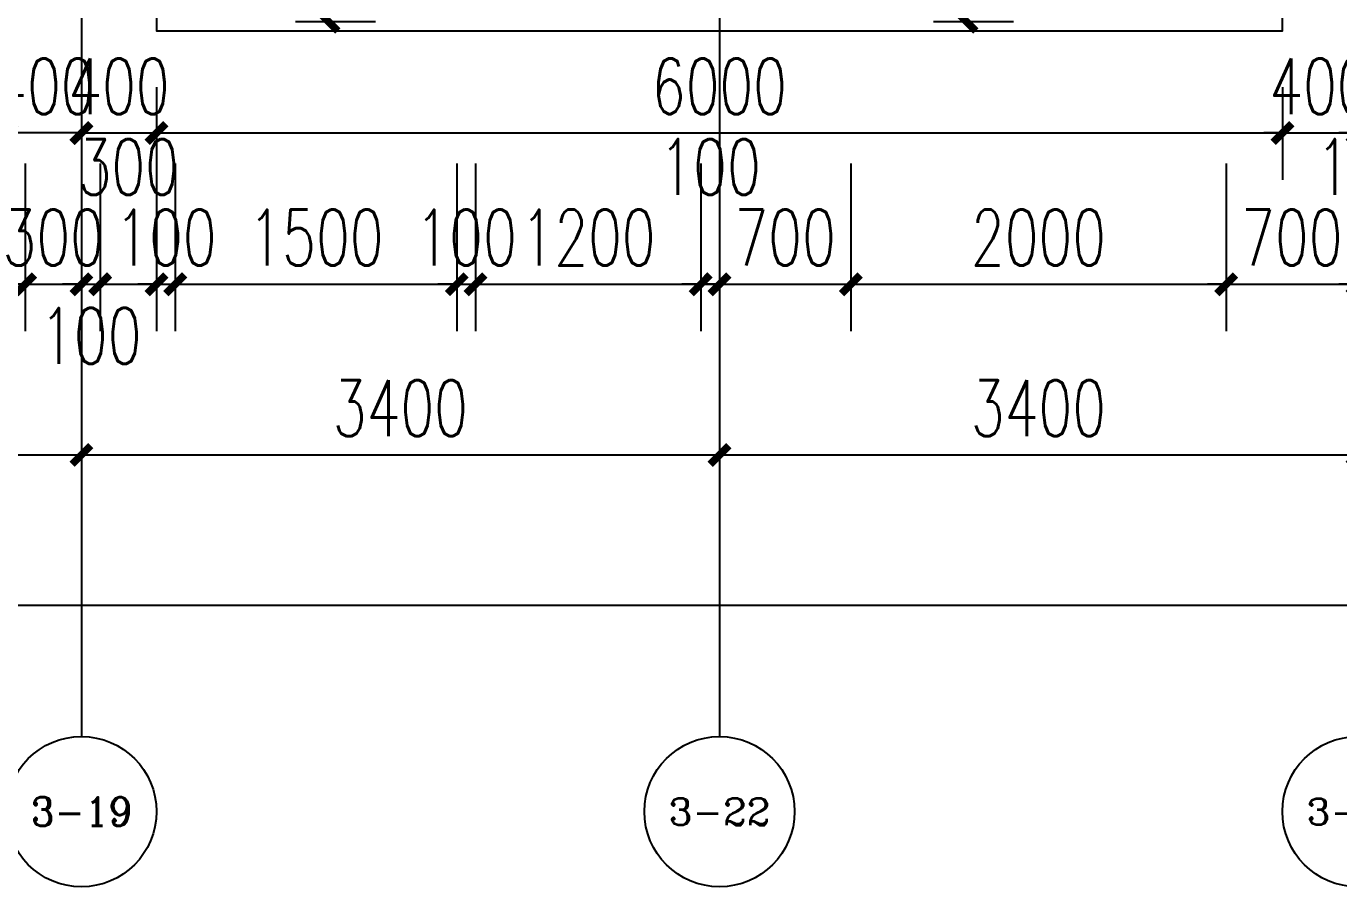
# Model space of a CAD drawing. Extents: x -59851 to 653804, y -249523 to 437614.
# Drawn here: x -10408 to -3414, y 130380 to 134963 of the extents above; entities that cross this region are included whole.
import ezdxf
from ezdxf.enums import TextEntityAlignment as Align

# ---------------------------------------------------------------- set-up
doc = ezdxf.new("R2010")
doc.units = 0
doc.header["$LTSCALE"] = 1000
doc.header["$MEASUREMENT"] = 0
for name, color, linetype in [('A-第三道尺寸线', 105, 'Continuous'), ('A-雨棚', 153, 'Continuous'), ('AXIS', 3, 'Continuous'), ('AXIS_TEXT', 7, 'Continuous')]:
    doc.layers.add(name, color=color, linetype=linetype)
doc.styles.add('_TCH_AXIS', font='COMPLEX', dxfattribs={"bigfont": 'GBCBIG'})
doc.styles.add('_TCH_DIM_T3', font='SIMPLEX.shx', dxfattribs={"width": 0.705882, "bigfont": 'GBCBIG.shx'})
doc.styles.add('COMPLEX', font='COMPLEX')
doc.dimstyles.new('_TCH_ARCH&&100', dxfattribs={"dimtxt": 297.5, "dimasz": 100, "dimexe": 250, "dimexo": 300, "dimgap": 100, "dimtad": 1, "dimdec": 0, "dimzin": 0, "dimdsep": 46, "dimtxsty": '_TCH_DIM_T3', "dimblk": 'ARCHTICK', "dimcen": 0.09, "dimclrt": 7, "dimazin": 2, "dimtfac": 1, "dimtdec": 0, "dimtix": 1, "dimtmove": 2, "dimatfit": 3, "dimfxl": 0, "dimtolj": 1, "dimtzin": 0, "dimarcsym": 0})

# ---------------------------------------------------------------- blocks, each defined once
blk = doc.blocks.new('_ArchTick')
at = {"color": 0, "linetype": 'ByBlock', "const_width": 0.4}
blk.add_lwpolyline([(-0.5, -0.5), (0.5, 0.5)], dxfattribs=at)
blk = doc.blocks.new('*D1555')
at = {"layer": 'A-第三道尺寸线', "color": 0, "lineweight": -2, "transparency": 16777216}
for p, q in [((-5572.4, 135988.3), (-5147.1, 135988.3)), ((-5397.1, 134988.3), (-5397.1, 135988.3)), ((-5572.4, 134988.3), (-5147.1, 134988.3))]:
    blk.add_line(p, q, dxfattribs=at)
at = {"layer": 'Defpoints', "color": 0, "transparency": 16777216}
for p in [(-5872.4, 135988.3), (-5397.1, 135988.3), (-5872.4, 134988.3)]:
    blk.add_point(p, dxfattribs=at)
at = {"layer": 'A-第三道尺寸线', "color": 0, "lineweight": -2, "transparency": 16777216, "xscale": 100, "yscale": 100, "zscale": 100}
for p, rotation in [((-5397.1, 135988.3), 90), ((-5397.1, 134988.3), 270)]:
    blk.add_blockref('_ArchTick', p, dxfattribs=dict(at, rotation=rotation))
at = {"layer": 'A-第三道尺寸线', "color": 7, "transparency": 16777216, "insert": (-5645.8, 135488.3), "char_height": 297.5, "attachment_point": 5, "rotation": 90, "style": '_TCH_DIM_T3'}
blk.add_mtext('\\A1;1000', dxfattribs=at)
blk = doc.blocks.new('*D1556')
at = {"layer": 'A-第三道尺寸线', "color": 0, "lineweight": -2, "transparency": 16777216}
for p, q in [((-8972.4, 135988.3), (-8547.1, 135988.3)), ((-8797.1, 134988.3), (-8797.1, 135988.3)), ((-8972.4, 134988.3), (-8547.1, 134988.3))]:
    blk.add_line(p, q, dxfattribs=at)
at = {"layer": 'Defpoints', "color": 0, "transparency": 16777216}
for p in [(-9272.4, 135988.3), (-8797.1, 135988.3), (-9272.4, 134988.3)]:
    blk.add_point(p, dxfattribs=at)
at = {"layer": 'A-第三道尺寸线', "color": 0, "lineweight": -2, "transparency": 16777216, "xscale": 100, "yscale": 100, "zscale": 100}
for p, rotation in [((-8797.1, 135988.3), 90), ((-8797.1, 134988.3), 270)]:
    blk.add_blockref('_ArchTick', p, dxfattribs=dict(at, rotation=rotation))
at = {"layer": 'A-第三道尺寸线', "color": 7, "transparency": 16777216, "insert": (-9045.8, 135488.3), "char_height": 297.5, "attachment_point": 5, "rotation": 90, "style": '_TCH_DIM_T3'}
blk.add_mtext('\\A1;1000', dxfattribs=at)
blk = doc.blocks.new('*D1565')
at = {"layer": 'A-第三道尺寸线', "color": 0, "lineweight": -2, "transparency": 16777216}
for p, q in [((-10113.7, 134638.3), (-10113.7, 134144.9)), ((-9713.7, 134638.3), (-9713.7, 134144.9)), ((-10113.7, 134394.9), (-10213.7, 134394.9)), ((-10113.7, 134394.9), (-9713.7, 134394.9)), ((-9713.7, 134394.9), (-9613.7, 134394.9))]:
    blk.add_line(p, q, dxfattribs=at)
at = {"layer": 'Defpoints', "color": 0, "transparency": 16777216}
for p in [(-10113.7, 134938.3), (-9713.7, 134938.3), (-9713.7, 134394.9)]:
    blk.add_point(p, dxfattribs=at)
at = {"layer": 'A-第三道尺寸线', "color": 0, "lineweight": -2, "transparency": 16777216, "xscale": 100, "yscale": 100, "zscale": 100}
blk.add_blockref('_ArchTick', (-10113.7, 134394.9), dxfattribs=at)
at = {"layer": 'A-第三道尺寸线', "color": 0, "lineweight": -2, "transparency": 16777216, "xscale": 100, "yscale": 100, "zscale": 100, "rotation": 180}
blk.add_blockref('_ArchTick', (-9713.7, 134394.9), dxfattribs=at)
at = {"layer": 'A-第三道尺寸线', "color": 7, "transparency": 16777216, "insert": (-9913.7, 134643.6), "char_height": 297.5, "attachment_point": 5, "style": '_TCH_DIM_T3'}
blk.add_mtext('\\A1;400', dxfattribs=at)
blk = doc.blocks.new('*D1566')
at = {"layer": 'A-第三道尺寸线', "color": 0, "lineweight": -2, "transparency": 16777216}
for p, q in [((-9713.7, 134638.3), (-9713.7, 134144.9)), ((-3713.7, 134638.3), (-3713.7, 134144.9)), ((-9713.7, 134394.9), (-3713.7, 134394.9))]:
    blk.add_line(p, q, dxfattribs=at)
at = {"layer": 'Defpoints', "color": 0, "transparency": 16777216}
for p in [(-9713.7, 134938.3), (-3713.7, 134938.3), (-3713.7, 134394.9)]:
    blk.add_point(p, dxfattribs=at)
at = {"layer": 'A-第三道尺寸线', "color": 0, "lineweight": -2, "transparency": 16777216, "xscale": 100, "yscale": 100, "zscale": 100, "rotation": 180}
blk.add_blockref('_ArchTick', (-9713.7, 134394.9), dxfattribs=at)
at = {"layer": 'A-第三道尺寸线', "color": 0, "lineweight": -2, "transparency": 16777216, "xscale": 100, "yscale": 100, "zscale": 100}
blk.add_blockref('_ArchTick', (-3713.7, 134394.9), dxfattribs=at)
at = {"layer": 'A-第三道尺寸线', "color": 7, "transparency": 16777216, "insert": (-6713.7, 134643.6), "char_height": 297.5, "attachment_point": 5, "style": '_TCH_DIM_T3'}
blk.add_mtext('\\A1;6000', dxfattribs=at)
blk = doc.blocks.new('*D1567')
at = {"layer": 'A-第三道尺寸线', "color": 0, "lineweight": -2, "transparency": 16777216}
for p, q in [((-3713.7, 134638.3), (-3713.7, 134144.9)), ((-3313.7, 134638.3), (-3313.7, 134144.9)), ((-3713.7, 134394.9), (-3813.7, 134394.9)), ((-3713.7, 134394.9), (-3313.7, 134394.9)), ((-3313.7, 134394.9), (-3213.7, 134394.9))]:
    blk.add_line(p, q, dxfattribs=at)
at = {"layer": 'Defpoints', "color": 0, "transparency": 16777216}
for p in [(-3713.7, 134938.3), (-3313.7, 134938.3), (-3313.7, 134394.9)]:
    blk.add_point(p, dxfattribs=at)
at = {"layer": 'A-第三道尺寸线', "color": 0, "lineweight": -2, "transparency": 16777216, "xscale": 100, "yscale": 100, "zscale": 100}
blk.add_blockref('_ArchTick', (-3713.7, 134394.9), dxfattribs=at)
at = {"layer": 'A-第三道尺寸线', "color": 0, "lineweight": -2, "transparency": 16777216, "xscale": 100, "yscale": 100, "zscale": 100, "rotation": 180}
blk.add_blockref('_ArchTick', (-3313.7, 134394.9), dxfattribs=at)
at = {"layer": 'A-第三道尺寸线', "color": 7, "transparency": 16777216, "insert": (-3513.7, 134643.6), "char_height": 297.5, "attachment_point": 5, "style": '_TCH_DIM_T3'}
blk.add_mtext('\\A1;400', dxfattribs=at)
blk = doc.blocks.new('*D1568')
at = {"layer": 'A-第三道尺寸线', "color": 0, "lineweight": -2, "transparency": 16777216}
for p, q in [((-3313.7, 134638.3), (-3313.7, 134144.9)), ((-2913.7, 134638.3), (-2913.7, 134144.9)), ((-3313.7, 134394.9), (-3413.7, 134394.9)), ((-3313.7, 134394.9), (-2913.7, 134394.9)), ((-2913.7, 134394.9), (-2813.7, 134394.9))]:
    blk.add_line(p, q, dxfattribs=at)
at = {"layer": 'Defpoints', "color": 0, "transparency": 16777216}
for p in [(-3313.7, 134938.3), (-2913.7, 134938.3), (-2913.7, 134394.9)]:
    blk.add_point(p, dxfattribs=at)
at = {"layer": 'A-第三道尺寸线', "color": 0, "lineweight": -2, "transparency": 16777216, "xscale": 100, "yscale": 100, "zscale": 100}
blk.add_blockref('_ArchTick', (-3313.7, 134394.9), dxfattribs=at)
at = {"layer": 'A-第三道尺寸线', "color": 0, "lineweight": -2, "transparency": 16777216, "xscale": 100, "yscale": 100, "zscale": 100, "rotation": 180}
blk.add_blockref('_ArchTick', (-2913.7, 134394.9), dxfattribs=at)
at = {"layer": 'A-第三道尺寸线', "color": 7, "transparency": 16777216, "insert": (-3113.7, 134643.6), "char_height": 297.5, "attachment_point": 5, "style": '_TCH_DIM_T3'}
blk.add_mtext('\\A1;400', dxfattribs=at)
blk = doc.blocks.new('*D2685')
at = {"layer": 'A-第三道尺寸线', "color": 0, "lineweight": -2, "transparency": 16777216}
for p, q in [((-3313.7, 134232.6), (-3313.7, 133339)), ((-3213.7, 134232.6), (-3213.7, 133339)), ((-3313.7, 133589), (-3413.7, 133589)), ((-3313.7, 133589), (-3213.7, 133589)), ((-3213.7, 133589), (-3113.7, 133589))]:
    blk.add_line(p, q, dxfattribs=at)
at = {"layer": 'Defpoints', "color": 0, "transparency": 16777216}
for p in [(-3313.7, 134532.6), (-3213.7, 134532.6), (-3213.7, 133589)]:
    blk.add_point(p, dxfattribs=at)
at = {"layer": 'A-第三道尺寸线', "color": 0, "lineweight": -2, "transparency": 16777216, "xscale": 100, "yscale": 100, "zscale": 100}
blk.add_blockref('_ArchTick', (-3313.7, 133589), dxfattribs=at)
at = {"layer": 'A-第三道尺寸线', "color": 0, "lineweight": -2, "transparency": 16777216, "xscale": 100, "yscale": 100, "zscale": 100, "rotation": 180}
blk.add_blockref('_ArchTick', (-3213.7, 133589), dxfattribs=at)
at = {"layer": 'A-第三道尺寸线', "color": 7, "transparency": 16777216, "insert": (-3263.7, 134214), "char_height": 297.5, "attachment_point": 5, "style": '_TCH_DIM_T3'}
blk.add_mtext('\\A1;100', dxfattribs=at)
blk = doc.blocks.new('*D2686')
at = {"layer": 'A-第三道尺寸线', "color": 0, "lineweight": -2, "transparency": 16777216}
for p, q in [((-4013.7, 134232.6), (-4013.7, 133339)), ((-3313.7, 134232.6), (-3313.7, 133339)), ((-4013.7, 133589), (-4113.7, 133589)), ((-4013.7, 133589), (-3313.7, 133589)), ((-3313.7, 133589), (-3213.7, 133589))]:
    blk.add_line(p, q, dxfattribs=at)
at = {"layer": 'Defpoints', "color": 0, "transparency": 16777216}
for p in [(-4013.7, 134532.6), (-3313.7, 134532.6), (-3313.7, 133589)]:
    blk.add_point(p, dxfattribs=at)
at = {"layer": 'A-第三道尺寸线', "color": 0, "lineweight": -2, "transparency": 16777216, "xscale": 100, "yscale": 100, "zscale": 100}
blk.add_blockref('_ArchTick', (-4013.7, 133589), dxfattribs=at)
at = {"layer": 'A-第三道尺寸线', "color": 0, "lineweight": -2, "transparency": 16777216, "xscale": 100, "yscale": 100, "zscale": 100, "rotation": 180}
blk.add_blockref('_ArchTick', (-3313.7, 133589), dxfattribs=at)
at = {"layer": 'A-第三道尺寸线', "color": 7, "transparency": 16777216, "insert": (-3663.7, 133837.7), "char_height": 297.5, "attachment_point": 5, "style": '_TCH_DIM_T3'}
blk.add_mtext('\\A1;700', dxfattribs=at)
blk = doc.blocks.new('*D2687')
at = {"layer": 'A-第三道尺寸线', "color": 0, "lineweight": -2, "transparency": 16777216}
for p, q in [((-6013.7, 134232.6), (-6013.7, 133339)), ((-4013.7, 134232.6), (-4013.7, 133339)), ((-6013.7, 133589), (-4013.7, 133589))]:
    blk.add_line(p, q, dxfattribs=at)
at = {"layer": 'Defpoints', "color": 0, "transparency": 16777216}
for p in [(-6013.7, 134532.6), (-4013.7, 134532.6), (-4013.7, 133589)]:
    blk.add_point(p, dxfattribs=at)
at = {"layer": 'A-第三道尺寸线', "color": 0, "lineweight": -2, "transparency": 16777216, "xscale": 100, "yscale": 100, "zscale": 100, "rotation": 180}
blk.add_blockref('_ArchTick', (-6013.7, 133589), dxfattribs=at)
at = {"layer": 'A-第三道尺寸线', "color": 0, "lineweight": -2, "transparency": 16777216, "xscale": 100, "yscale": 100, "zscale": 100}
blk.add_blockref('_ArchTick', (-4013.7, 133589), dxfattribs=at)
at = {"layer": 'A-第三道尺寸线', "color": 7, "transparency": 16777216, "insert": (-5013.7, 133837.7), "char_height": 297.5, "attachment_point": 5, "style": '_TCH_DIM_T3'}
blk.add_mtext('\\A1;2000', dxfattribs=at)
blk = doc.blocks.new('*D2688')
at = {"layer": 'A-第三道尺寸线', "color": 0, "lineweight": -2, "transparency": 16777216}
for p, q in [((-6713.7, 134232.6), (-6713.7, 133339)), ((-6013.7, 134232.6), (-6013.7, 133339)), ((-6713.7, 133589), (-6813.7, 133589)), ((-6713.7, 133589), (-6013.7, 133589)), ((-6013.7, 133589), (-5913.7, 133589))]:
    blk.add_line(p, q, dxfattribs=at)
at = {"layer": 'Defpoints', "color": 0, "transparency": 16777216}
for p in [(-6713.7, 134532.6), (-6013.7, 134532.6), (-6013.7, 133589)]:
    blk.add_point(p, dxfattribs=at)
at = {"layer": 'A-第三道尺寸线', "color": 0, "lineweight": -2, "transparency": 16777216, "xscale": 100, "yscale": 100, "zscale": 100}
blk.add_blockref('_ArchTick', (-6713.7, 133589), dxfattribs=at)
at = {"layer": 'A-第三道尺寸线', "color": 0, "lineweight": -2, "transparency": 16777216, "xscale": 100, "yscale": 100, "zscale": 100, "rotation": 180}
blk.add_blockref('_ArchTick', (-6013.7, 133589), dxfattribs=at)
at = {"layer": 'A-第三道尺寸线', "color": 7, "transparency": 16777216, "insert": (-6363.7, 133837.7), "char_height": 297.5, "attachment_point": 5, "style": '_TCH_DIM_T3'}
blk.add_mtext('\\A1;700', dxfattribs=at)
blk = doc.blocks.new('*D2689')
at = {"layer": 'A-第三道尺寸线', "color": 0, "lineweight": -2, "transparency": 16777216}
for p, q in [((-6813.7, 134232.6), (-6813.7, 133339)), ((-6713.7, 134232.6), (-6713.7, 133339)), ((-6813.7, 133589), (-6913.7, 133589)), ((-6813.7, 133589), (-6713.7, 133589)), ((-6713.7, 133589), (-6613.7, 133589))]:
    blk.add_line(p, q, dxfattribs=at)
at = {"layer": 'Defpoints', "color": 0, "transparency": 16777216}
for p in [(-6813.7, 134532.6), (-6713.7, 134532.6), (-6713.7, 133589)]:
    blk.add_point(p, dxfattribs=at)
at = {"layer": 'A-第三道尺寸线', "color": 0, "lineweight": -2, "transparency": 16777216, "xscale": 100, "yscale": 100, "zscale": 100}
blk.add_blockref('_ArchTick', (-6813.7, 133589), dxfattribs=at)
at = {"layer": 'A-第三道尺寸线', "color": 0, "lineweight": -2, "transparency": 16777216, "xscale": 100, "yscale": 100, "zscale": 100, "rotation": 180}
blk.add_blockref('_ArchTick', (-6713.7, 133589), dxfattribs=at)
at = {"layer": 'A-第三道尺寸线', "color": 7, "transparency": 16777216, "insert": (-6763.7, 134214), "char_height": 297.5, "attachment_point": 5, "style": '_TCH_DIM_T3'}
blk.add_mtext('\\A1;100', dxfattribs=at)
blk = doc.blocks.new('*D2690')
at = {"layer": 'A-第三道尺寸线', "color": 0, "lineweight": -2, "transparency": 16777216}
for p, q in [((-8013.7, 134232.6), (-8013.7, 133339)), ((-6813.7, 134232.6), (-6813.7, 133339)), ((-8013.7, 133589), (-6813.7, 133589))]:
    blk.add_line(p, q, dxfattribs=at)
at = {"layer": 'Defpoints', "color": 0, "transparency": 16777216}
for p in [(-8013.7, 134532.6), (-6813.7, 134532.6), (-6813.7, 133589)]:
    blk.add_point(p, dxfattribs=at)
at = {"layer": 'A-第三道尺寸线', "color": 0, "lineweight": -2, "transparency": 16777216, "xscale": 100, "yscale": 100, "zscale": 100, "rotation": 180}
blk.add_blockref('_ArchTick', (-8013.7, 133589), dxfattribs=at)
at = {"layer": 'A-第三道尺寸线', "color": 0, "lineweight": -2, "transparency": 16777216, "xscale": 100, "yscale": 100, "zscale": 100}
blk.add_blockref('_ArchTick', (-6813.7, 133589), dxfattribs=at)
at = {"layer": 'A-第三道尺寸线', "color": 7, "transparency": 16777216, "insert": (-7413.7, 133837.7), "char_height": 297.5, "attachment_point": 5, "style": '_TCH_DIM_T3'}
blk.add_mtext('\\A1;1200', dxfattribs=at)
blk = doc.blocks.new('*D2691')
at = {"layer": 'A-第三道尺寸线', "color": 0, "lineweight": -2, "transparency": 16777216}
for p, q in [((-8113.7, 134232.6), (-8113.7, 133339)), ((-8013.7, 134232.6), (-8013.7, 133339)), ((-8113.7, 133589), (-8213.7, 133589)), ((-8113.7, 133589), (-8013.7, 133589)), ((-8013.7, 133589), (-7913.7, 133589))]:
    blk.add_line(p, q, dxfattribs=at)
at = {"layer": 'Defpoints', "color": 0, "transparency": 16777216}
for p in [(-8113.7, 134532.6), (-8013.7, 134532.6), (-8013.7, 133589)]:
    blk.add_point(p, dxfattribs=at)
at = {"layer": 'A-第三道尺寸线', "color": 0, "lineweight": -2, "transparency": 16777216, "xscale": 100, "yscale": 100, "zscale": 100}
blk.add_blockref('_ArchTick', (-8113.7, 133589), dxfattribs=at)
at = {"layer": 'A-第三道尺寸线', "color": 0, "lineweight": -2, "transparency": 16777216, "xscale": 100, "yscale": 100, "zscale": 100, "rotation": 180}
blk.add_blockref('_ArchTick', (-8013.7, 133589), dxfattribs=at)
at = {"layer": 'A-第三道尺寸线', "color": 7, "transparency": 16777216, "insert": (-8063.7, 133837.7), "char_height": 297.5, "attachment_point": 5, "style": '_TCH_DIM_T3'}
blk.add_mtext('\\A1;100', dxfattribs=at)
blk = doc.blocks.new('*D2692')
at = {"layer": 'A-第三道尺寸线', "color": 0, "lineweight": -2, "transparency": 16777216}
for p, q in [((-9613.7, 134232.6), (-9613.7, 133339)), ((-8113.7, 134232.6), (-8113.7, 133339)), ((-9613.7, 133589), (-8113.7, 133589))]:
    blk.add_line(p, q, dxfattribs=at)
at = {"layer": 'Defpoints', "color": 0, "transparency": 16777216}
for p in [(-9613.7, 134532.6), (-8113.7, 134532.6), (-8113.7, 133589)]:
    blk.add_point(p, dxfattribs=at)
at = {"layer": 'A-第三道尺寸线', "color": 0, "lineweight": -2, "transparency": 16777216, "xscale": 100, "yscale": 100, "zscale": 100, "rotation": 180}
blk.add_blockref('_ArchTick', (-9613.7, 133589), dxfattribs=at)
at = {"layer": 'A-第三道尺寸线', "color": 0, "lineweight": -2, "transparency": 16777216, "xscale": 100, "yscale": 100, "zscale": 100}
blk.add_blockref('_ArchTick', (-8113.7, 133589), dxfattribs=at)
at = {"layer": 'A-第三道尺寸线', "color": 7, "transparency": 16777216, "insert": (-8863.7, 133837.7), "char_height": 297.5, "attachment_point": 5, "style": '_TCH_DIM_T3'}
blk.add_mtext('\\A1;1500', dxfattribs=at)
blk = doc.blocks.new('*D2693')
at = {"layer": 'A-第三道尺寸线', "color": 0, "lineweight": -2, "transparency": 16777216}
for p, q in [((-9713.7, 134232.6), (-9713.7, 133339)), ((-9613.7, 134232.6), (-9613.7, 133339)), ((-9713.7, 133589), (-9813.7, 133589)), ((-9713.7, 133589), (-9613.7, 133589)), ((-9613.7, 133589), (-9513.7, 133589))]:
    blk.add_line(p, q, dxfattribs=at)
at = {"layer": 'Defpoints', "color": 0, "transparency": 16777216}
for p in [(-9713.7, 134532.6), (-9613.7, 134532.6), (-9613.7, 133589)]:
    blk.add_point(p, dxfattribs=at)
at = {"layer": 'A-第三道尺寸线', "color": 0, "lineweight": -2, "transparency": 16777216, "xscale": 100, "yscale": 100, "zscale": 100}
blk.add_blockref('_ArchTick', (-9713.7, 133589), dxfattribs=at)
at = {"layer": 'A-第三道尺寸线', "color": 0, "lineweight": -2, "transparency": 16777216, "xscale": 100, "yscale": 100, "zscale": 100, "rotation": 180}
blk.add_blockref('_ArchTick', (-9613.7, 133589), dxfattribs=at)
at = {"layer": 'A-第三道尺寸线', "color": 7, "transparency": 16777216, "insert": (-9663.7, 133837.7), "char_height": 297.5, "attachment_point": 5, "style": '_TCH_DIM_T3'}
blk.add_mtext('\\A1;100', dxfattribs=at)
blk = doc.blocks.new('*D2694')
at = {"layer": 'A-第三道尺寸线', "color": 0, "lineweight": -2, "transparency": 16777216}
for p, q in [((-10013.7, 134232.6), (-10013.7, 133339)), ((-9713.7, 134232.6), (-9713.7, 133339)), ((-10013.7, 133589), (-9713.7, 133589))]:
    blk.add_line(p, q, dxfattribs=at)
at = {"layer": 'Defpoints', "color": 0, "transparency": 16777216}
for p in [(-10013.7, 134532.6), (-9713.7, 134532.6), (-9713.7, 133589)]:
    blk.add_point(p, dxfattribs=at)
at = {"layer": 'A-第三道尺寸线', "color": 0, "lineweight": -2, "transparency": 16777216, "xscale": 100, "yscale": 100, "zscale": 100, "rotation": 180}
blk.add_blockref('_ArchTick', (-10013.7, 133589), dxfattribs=at)
at = {"layer": 'A-第三道尺寸线', "color": 0, "lineweight": -2, "transparency": 16777216, "xscale": 100, "yscale": 100, "zscale": 100}
blk.add_blockref('_ArchTick', (-9713.7, 133589), dxfattribs=at)
at = {"layer": 'A-第三道尺寸线', "color": 7, "transparency": 16777216, "insert": (-9863.7, 134214), "char_height": 297.5, "attachment_point": 5, "style": '_TCH_DIM_T3'}
blk.add_mtext('\\A1;300', dxfattribs=at)
blk = doc.blocks.new('*D2695')
at = {"layer": 'A-第三道尺寸线', "color": 0, "lineweight": -2, "transparency": 16777216}
for p, q in [((-10113.7, 134232.6), (-10113.7, 133339)), ((-10013.7, 134232.6), (-10013.7, 133339)), ((-10113.7, 133589), (-10213.7, 133589)), ((-10113.7, 133589), (-10013.7, 133589)), ((-10013.7, 133589), (-9913.7, 133589))]:
    blk.add_line(p, q, dxfattribs=at)
at = {"layer": 'Defpoints', "color": 0, "transparency": 16777216}
for p in [(-10113.7, 134532.6), (-10013.7, 134532.6), (-10013.7, 133589)]:
    blk.add_point(p, dxfattribs=at)
at = {"layer": 'A-第三道尺寸线', "color": 0, "lineweight": -2, "transparency": 16777216, "xscale": 100, "yscale": 100, "zscale": 100}
blk.add_blockref('_ArchTick', (-10113.7, 133589), dxfattribs=at)
at = {"layer": 'A-第三道尺寸线', "color": 0, "lineweight": -2, "transparency": 16777216, "xscale": 100, "yscale": 100, "zscale": 100, "rotation": 180}
blk.add_blockref('_ArchTick', (-10013.7, 133589), dxfattribs=at)
at = {"layer": 'A-第三道尺寸线', "color": 7, "transparency": 16777216, "insert": (-10063.7, 133314), "char_height": 297.5, "attachment_point": 5, "style": '_TCH_DIM_T3'}
blk.add_mtext('\\A1;100', dxfattribs=at)
blk = doc.blocks.new('*D2696')
at = {"layer": 'A-第三道尺寸线', "color": 0, "lineweight": -2, "transparency": 16777216}
for p, q in [((-10413.7, 134232.6), (-10413.7, 133339)), ((-10113.7, 134232.6), (-10113.7, 133339)), ((-10413.7, 133589), (-10513.7, 133589)), ((-10413.7, 133589), (-10113.7, 133589)), ((-10113.7, 133589), (-10013.7, 133589))]:
    blk.add_line(p, q, dxfattribs=at)
at = {"layer": 'Defpoints', "color": 0, "transparency": 16777216}
for p in [(-10413.7, 134532.6), (-10113.7, 134532.6), (-10113.7, 133589)]:
    blk.add_point(p, dxfattribs=at)
at = {"layer": 'A-第三道尺寸线', "color": 0, "lineweight": -2, "transparency": 16777216, "xscale": 100, "yscale": 100, "zscale": 100}
blk.add_blockref('_ArchTick', (-10413.7, 133589), dxfattribs=at)
at = {"layer": 'A-第三道尺寸线', "color": 0, "lineweight": -2, "transparency": 16777216, "xscale": 100, "yscale": 100, "zscale": 100, "rotation": 180}
blk.add_blockref('_ArchTick', (-10113.7, 133589), dxfattribs=at)
at = {"layer": 'A-第三道尺寸线', "color": 7, "transparency": 16777216, "insert": (-10263.7, 133837.7), "char_height": 297.5, "attachment_point": 5, "style": '_TCH_DIM_T3'}
blk.add_mtext('\\A1;300', dxfattribs=at)
blk = doc.blocks.new('*D2697')
at = {"layer": 'A-第三道尺寸线', "color": 0, "lineweight": -2, "transparency": 16777216}
for p, q in [((-12813.7, 134232.6), (-12813.7, 133339)), ((-10413.7, 134232.6), (-10413.7, 133339)), ((-12813.7, 133589), (-10413.7, 133589))]:
    blk.add_line(p, q, dxfattribs=at)
at = {"layer": 'Defpoints', "color": 0, "transparency": 16777216}
for p in [(-12813.7, 134532.6), (-10413.7, 134532.6), (-10413.7, 133589)]:
    blk.add_point(p, dxfattribs=at)
at = {"layer": 'A-第三道尺寸线', "color": 0, "lineweight": -2, "transparency": 16777216, "xscale": 100, "yscale": 100, "zscale": 100, "rotation": 180}
blk.add_blockref('_ArchTick', (-12813.7, 133589), dxfattribs=at)
at = {"layer": 'A-第三道尺寸线', "color": 0, "lineweight": -2, "transparency": 16777216, "xscale": 100, "yscale": 100, "zscale": 100}
blk.add_blockref('_ArchTick', (-10413.7, 133589), dxfattribs=at)
at = {"layer": 'A-第三道尺寸线', "color": 7, "transparency": 16777216, "insert": (-11613.7, 133837.7), "char_height": 297.5, "attachment_point": 5, "style": '_TCH_DIM_T3'}
blk.add_mtext('\\A1;2400', dxfattribs=at)
blk = doc.blocks.new('*D3010')
at = {"layer": 'AXIS', "color": 0, "lineweight": -2, "transparency": 16777216}
for p, q in [((-13513.7, 134880), (-13513.7, 132430)), ((-10113.7, 134880), (-10113.7, 132430)), ((-13513.7, 132680), (-10113.7, 132680))]:
    blk.add_line(p, q, dxfattribs=at)
at = {"layer": 'Defpoints', "color": 0, "transparency": 16777216}
for p in [(-13513.7, 135180), (-10113.7, 135180), (-10113.7, 132680)]:
    blk.add_point(p, dxfattribs=at)
at = {"layer": 'AXIS', "color": 0, "lineweight": -2, "transparency": 16777216, "xscale": 100, "yscale": 100, "zscale": 100, "rotation": 180}
blk.add_blockref('_ArchTick', (-13513.7, 132680), dxfattribs=at)
at = {"layer": 'AXIS', "color": 0, "lineweight": -2, "transparency": 16777216, "xscale": 100, "yscale": 100, "zscale": 100}
blk.add_blockref('_ArchTick', (-10113.7, 132680), dxfattribs=at)
at = {"layer": 'AXIS', "color": 7, "transparency": 16777216, "insert": (-11813.7, 132928.8), "char_height": 297.5, "attachment_point": 5, "style": '_TCH_DIM_T3'}
blk.add_mtext('\\A1;3400', dxfattribs=at)
blk = doc.blocks.new('*D3011')
at = {"layer": 'AXIS', "color": 0, "lineweight": -2, "transparency": 16777216}
for p, q in [((-10113.7, 134880), (-10113.7, 132430)), ((-6713.7, 134880), (-6713.7, 132430)), ((-10113.7, 132680), (-6713.7, 132680))]:
    blk.add_line(p, q, dxfattribs=at)
at = {"layer": 'Defpoints', "color": 0, "transparency": 16777216}
for p in [(-10113.7, 135180), (-6713.7, 135180), (-6713.7, 132680)]:
    blk.add_point(p, dxfattribs=at)
at = {"layer": 'AXIS', "color": 0, "lineweight": -2, "transparency": 16777216, "xscale": 100, "yscale": 100, "zscale": 100, "rotation": 180}
blk.add_blockref('_ArchTick', (-10113.7, 132680), dxfattribs=at)
at = {"layer": 'AXIS', "color": 0, "lineweight": -2, "transparency": 16777216, "xscale": 100, "yscale": 100, "zscale": 100}
blk.add_blockref('_ArchTick', (-6713.7, 132680), dxfattribs=at)
at = {"layer": 'AXIS', "color": 7, "transparency": 16777216, "insert": (-8413.7, 132928.8), "char_height": 297.5, "attachment_point": 5, "style": '_TCH_DIM_T3'}
blk.add_mtext('\\A1;3400', dxfattribs=at)
blk = doc.blocks.new('*D3012')
at = {"layer": 'AXIS', "color": 0, "lineweight": -2, "transparency": 16777216}
for p, q in [((-6713.7, 134880), (-6713.7, 132430)), ((-3313.7, 134880), (-3313.7, 132430)), ((-6713.7, 132680), (-3313.7, 132680))]:
    blk.add_line(p, q, dxfattribs=at)
at = {"layer": 'Defpoints', "color": 0, "transparency": 16777216}
for p in [(-6713.7, 135180), (-3313.7, 135180), (-3313.7, 132680)]:
    blk.add_point(p, dxfattribs=at)
at = {"layer": 'AXIS', "color": 0, "lineweight": -2, "transparency": 16777216, "xscale": 100, "yscale": 100, "zscale": 100, "rotation": 180}
blk.add_blockref('_ArchTick', (-6713.7, 132680), dxfattribs=at)
at = {"layer": 'AXIS', "color": 0, "lineweight": -2, "transparency": 16777216, "xscale": 100, "yscale": 100, "zscale": 100}
blk.add_blockref('_ArchTick', (-3313.7, 132680), dxfattribs=at)
at = {"layer": 'AXIS', "color": 7, "transparency": 16777216, "insert": (-5013.7, 132928.8), "char_height": 297.5, "attachment_point": 5, "style": '_TCH_DIM_T3'}
blk.add_mtext('\\A1;3400', dxfattribs=at)
blk = doc.blocks.new('*D3019')
at = {"layer": 'AXIS', "color": 0, "lineweight": -2, "transparency": 16777216}
for p, q in [((-44213.7, 133039), (-44213.7, 131630)), ((4686.3, 133039), (4686.3, 131630)), ((-44213.7, 131880), (4686.3, 131880))]:
    blk.add_line(p, q, dxfattribs=at)
at = {"layer": 'Defpoints', "color": 0, "transparency": 16777216}
for p in [(-44213.7, 133339), (4686.3, 133339), (4686.3, 131880)]:
    blk.add_point(p, dxfattribs=at)
at = {"layer": 'AXIS', "color": 0, "lineweight": -2, "transparency": 16777216, "xscale": 100, "yscale": 100, "zscale": 100, "rotation": 180}
blk.add_blockref('_ArchTick', (-44213.7, 131880), dxfattribs=at)
at = {"layer": 'AXIS', "color": 0, "lineweight": -2, "transparency": 16777216, "xscale": 100, "yscale": 100, "zscale": 100}
blk.add_blockref('_ArchTick', (4686.3, 131880), dxfattribs=at)
at = {"layer": 'AXIS', "color": 7, "transparency": 16777216, "insert": (-19763.7, 132128.8), "char_height": 297.5, "attachment_point": 5, "style": '_TCH_DIM_T3'}
blk.add_mtext('\\A1;48900', dxfattribs=at)
blk = doc.blocks.new('_AXISO')
blk.add_circle((0, 0), 0.5)
at = {"layer": 'AXIS_TEXT', "style": 'COMPLEX', "width": 1.041667}
blk.add_attdef('A', text='', height=0.56, dxfattribs=at).set_placement((-0.25, -0.28), (0.25, -0.28), align=Align.FIT)
blk = doc.blocks.new('*D3547')
at = {"layer": 'A-第三道尺寸线', "color": 0, "lineweight": -2, "transparency": 16777216}
for p, q in [((-10513.7, 134638.3), (-10513.7, 134144.9)), ((-10113.7, 134638.3), (-10113.7, 134144.9)), ((-10513.7, 134394.9), (-10613.7, 134394.9)), ((-10113.7, 134394.9), (-10513.7, 134394.9)), ((-10113.7, 134394.9), (-10013.7, 134394.9))]:
    blk.add_line(p, q, dxfattribs=at)
at = {"layer": 'Defpoints', "color": 0, "transparency": 16777216}
for p in [(-10513.7, 134938.3), (-10113.7, 134938.3), (-10513.7, 134394.9)]:
    blk.add_point(p, dxfattribs=at)
at = {"layer": 'A-第三道尺寸线', "color": 0, "lineweight": -2, "transparency": 16777216, "xscale": 100, "yscale": 100, "zscale": 100}
for p, rotation in [((-10513.7, 134394.9), 8.345775484160268e-12), ((-10113.7, 134394.9), 180.0000000000084)]:
    blk.add_blockref('_ArchTick', p, dxfattribs=dict(at, rotation=rotation))
at = {"layer": 'A-第三道尺寸线', "color": 7, "transparency": 16777216, "insert": (-10313.7, 134643.6), "char_height": 297.5, "attachment_point": 5, "style": '_TCH_DIM_T3'}
blk.add_mtext('\\A1;400', dxfattribs=at)

msp = doc.modelspace()

# ---------------------------------------------------------------- linework, layer by layer
at = {"layer": 'A-雨棚'}
msp.add_lwpolyline([(-9713.7, 135988.3), (-9713.7, 134938.3), (-3713.7, 134938.3), (-3713.7, 135988.3)], dxfattribs=at)
at = {"layer": 'AXIS'}
for p, q in [((-10113.7, 135180), (-10113.7, 131180)), ((-6713.7, 135180), (-6713.7, 131180))]:
    msp.add_line(p, q, dxfattribs=at)

# ---------------------------------------------------------------- block references
ref = msp.add_blockref('_AXISO', (-10113.7, 130780), dxfattribs=dict(at, xscale=800, yscale=800, zscale=800))
ref.add_attrib('A', '3-19', dxfattribs={"layer": 'AXIS_TEXT', "height": 152.88, "style": '_TCH_AXIS'}).set_placement((-10383.1, 130703.6), (-9844.3, 130703.6), align=Align.FIT)
ref = msp.add_blockref('_AXISO', (-6713.7, 130780), dxfattribs=dict(at, xscale=800, yscale=800, zscale=800))
ref.add_attrib('A', '3-22', dxfattribs={"layer": 'AXIS_TEXT', "height": 143.86, "style": '_TCH_AXIS'}).set_placement((-6984.3, 130708.1), (-6443.1, 130708.1), align=Align.FIT)
ref = msp.add_blockref('_AXISO', (-3313.7, 130780), dxfattribs=dict(at, xscale=800, yscale=800, zscale=800))
ref.add_attrib('A', '3-24', dxfattribs={"layer": 'AXIS_TEXT', "height": 140.54, "style": '_TCH_AXIS'}).set_placement((-3584.7, 130709.7), (-3042.7, 130709.7), align=Align.FIT)

# ---------------------------------------------------------------- dimensions: what is measured, and where the dimension line sits
at = {"layer": 'A-第三道尺寸线'}
for p1, p2, distance, picture, middle in [((-9272.4, 134988.3), (-9272.4, 135988.3), -475.4, '*D1556', (-9045.8, 135488.3)), ((-5872.4, 134988.3), (-5872.4, 135988.3), -475.4, '*D1555', (-5645.8, 135488.3)), ((-10113.7, 134938.3), (-10513.7, 134938.3), 543.5, '*D3547', (-10313.7, 134643.6)), ((-10113.7, 134938.3), (-9713.7, 134938.3), -543.5, '*D1565', (-9913.7, 134643.6)), ((-9713.7, 134938.3), (-3713.7, 134938.3), -543.5, '*D1566', (-6713.7, 134643.6)), ((-3713.7, 134938.3), (-3313.7, 134938.3), -543.5, '*D1567', (-3513.7, 134643.6)), ((-3313.7, 134938.3), (-2913.7, 134938.3), -543.5, '*D1568', (-3113.7, 134643.6)), ((-12813.7, 134532.6), (-10413.7, 134532.6), -943.6, '*D2697', (-11613.7, 133837.7)), ((-10413.7, 134532.6), (-10113.7, 134532.6), -943.6, '*D2696', (-10263.7, 133837.7)), ((-9713.7, 134532.6), (-9613.7, 134532.6), -943.6, '*D2693', (-9663.7, 133837.7)), ((-9613.7, 134532.6), (-8113.7, 134532.6), -943.6, '*D2692', (-8863.7, 133837.7)), ((-8113.7, 134532.6), (-8013.7, 134532.6), -943.6, '*D2691', (-8063.7, 133837.7)), ((-8013.7, 134532.6), (-6813.7, 134532.6), -943.6, '*D2690', (-7413.7, 133837.7)), ((-6713.7, 134532.6), (-6013.7, 134532.6), -943.6, '*D2688', (-6363.7, 133837.7)), ((-6013.7, 134532.6), (-4013.7, 134532.6), -943.6, '*D2687', (-5013.7, 133837.7)), ((-4013.7, 134532.6), (-3313.7, 134532.6), -943.6, '*D2686', (-3663.7, 133837.7))]:
    dim = msp.add_aligned_dim(p1=p1, p2=p2, distance=distance, dimstyle='_TCH_ARCH&&100', dxfattribs=at)
    dim.commit()
    dim.dimension.update_dxf_attribs({"geometry": picture, "text_midpoint": middle})
for base, p1, p2, picture, middle in [((-10013.7, 133589), (-10113.7, 134532.6), (-10013.7, 134532.6), '*D2695', (-10063.7, 133314)), ((-9713.7, 133589), (-10013.7, 134532.6), (-9713.7, 134532.6), '*D2694', (-9863.7, 134214)), ((-6713.7, 133589), (-6813.7, 134532.6), (-6713.7, 134532.6), '*D2689', (-6763.7, 134214)), ((-3213.7, 133589), (-3313.7, 134532.6), (-3213.7, 134532.6), '*D2685', (-3263.7, 134214))]:
    dim = msp.add_linear_dim(base=base, p1=p1, p2=p2, angle=0, dimstyle='_TCH_ARCH&&100', dxfattribs=at)
    dim.commit()
    dim.dimension.update_dxf_attribs({"geometry": picture, "text_midpoint": middle, "dimtype": 161})
at = {"layer": 'AXIS'}
for p1, p2, distance, picture, middle in [((-13513.7, 135180), (-10113.7, 135180), -2500, '*D3010', (-11813.7, 132928.8)), ((-10113.7, 135180), (-6713.7, 135180), -2500, '*D3011', (-8413.7, 132928.8)), ((-6713.7, 135180), (-3313.7, 135180), -2500, '*D3012', (-5013.7, 132928.8)), ((-44213.7, 133339), (4686.3, 133339), -1459, '*D3019', (-19763.7, 132128.8))]:
    dim = msp.add_aligned_dim(p1=p1, p2=p2, distance=distance, dimstyle='_TCH_ARCH&&100', dxfattribs=at)
    dim.commit()
    dim.dimension.update_dxf_attribs({"geometry": picture, "text_midpoint": middle})

doc.saveas('drawing.dxf')
